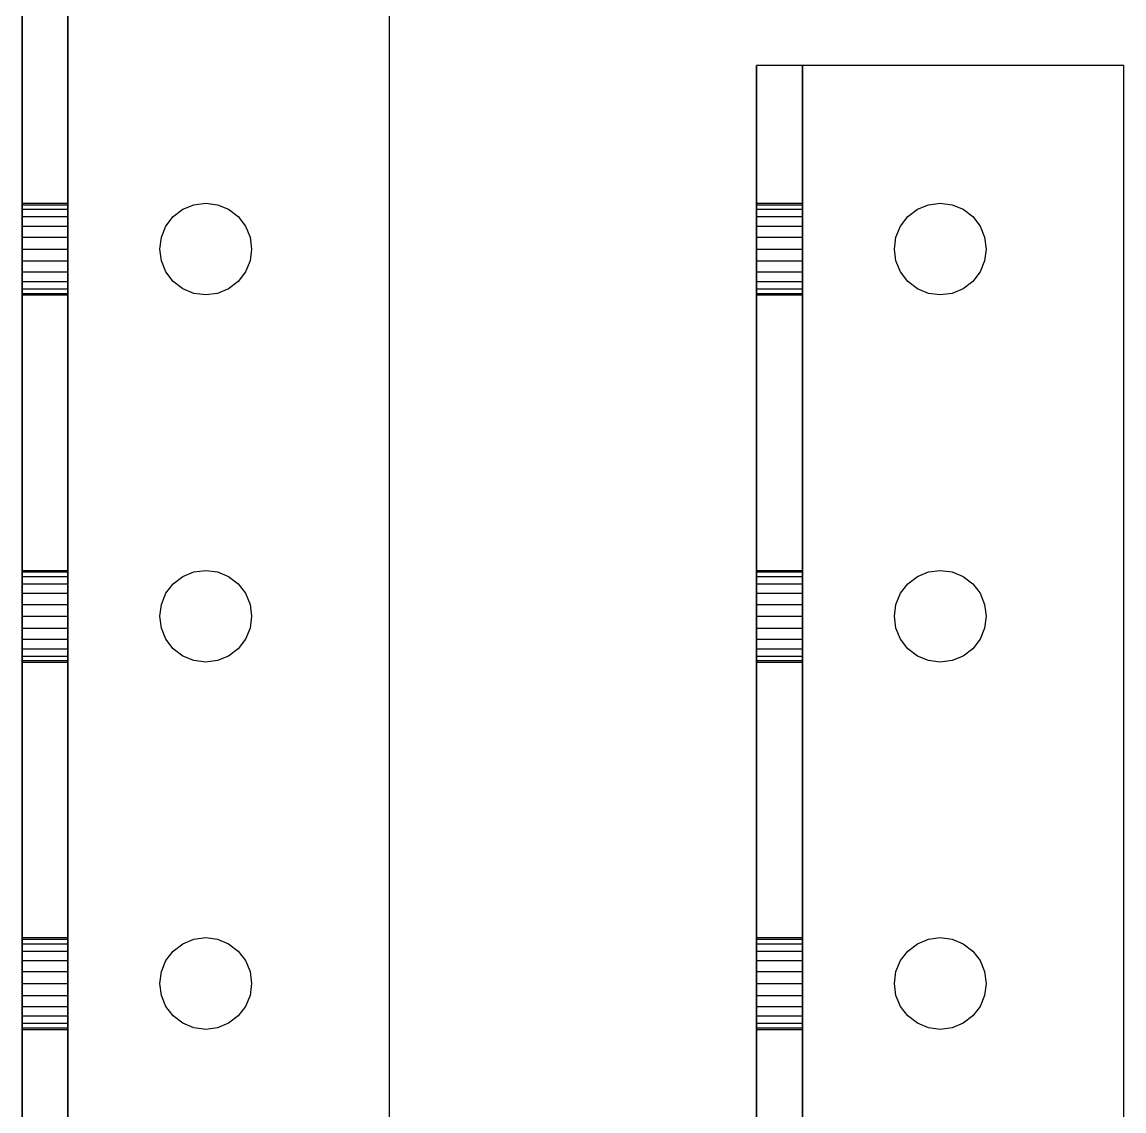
# Model space of a CAD drawing. Header units: metres. Extents: x 0 to 17, y 0 to 24.
# Drawn here: x 0 to 3, y 15.153 to 18.118 of the extents above; entities that cross this region are included whole.
import ezdxf

# ---------------------------------------------------------------- set-up
doc = ezdxf.new("R2010")
doc.units = ezdxf.units.M

msp = doc.modelspace()

# ---------------------------------------------------------------- linework, layer by layer
at = {"layer": 'MY3DLAYER'}
for p, q in [((0, 0, 1), (0, 24, 1)), ((0, 24), (0, 0)), ((0.125, 0, 1), (0.125, 24, 1)), ((0.125, 24, 0.125), (0.125, 0, 0.125)), ((1, 0), (1, 24)), ((1, 0, 0.125), (1, 24, 0.125)), ((2, 18), (2, 0)), ((2, 18, 1), (2, 18)), ((2, 0, 1), (2, 18, 1)), ((3, 18), (2, 18)), ((2.125, 18, 1), (2, 18, 1)), ((2.125, 0, 1), (2.125, 18, 1)), ((2.125, 18, 0.125), (2.125, 0, 0.125)), ((2.125, 18, 1), (2.125, 18, 0.125)), ((3, 18, 0.125), (2.125, 18, 0.125)), ((3, 0), (3, 18)), ((3, 0, 0.125), (3, 18, 0.125)), ((3, 18, 0.125), (3, 18)), ((0, 17.625, 0.5), (0, 17.6207, 0.4676)), ((0, 17.6207, 0.5324), (0, 17.625, 0.5)), ((0, 17.625, 0.5), (0.125, 17.625, 0.5)), ((0, 17.6207, 0.4676), (0, 17.6083, 0.4375)), ((0, 17.6083, 0.5625), (0, 17.6207, 0.5324)), ((0, 17.6207, 0.4676), (0.125, 17.6207, 0.4676)), ((0, 17.6207, 0.5324), (0.125, 17.6207, 0.5324)), ((0.125, 17.6207, 0.5324), (0.125, 17.625, 0.5)), ((0.125, 17.625, 0.5), (0.125, 17.6207, 0.4676)), ((0.125, 17.6083, 0.5625), (0.125, 17.6207, 0.5324)), ((0.125, 17.6207, 0.4676), (0.125, 17.6083, 0.4375)), ((0.4375, 17.6083), (0.4676, 17.6207)), ((0.4375, 17.6083, 0.125), (0.4676, 17.6207, 0.125)), ((0.4676, 17.6207), (0.5, 17.625)), ((0.4676, 17.6207, 0.125), (0.5, 17.625, 0.125)), ((0.4676, 17.6207), (0.4676, 17.6207, 0.125)), ((0.5, 17.625), (0.5324, 17.6207)), ((0.5, 17.625), (0.5, 17.625, 0.125)), ((0.5, 17.625, 0.125), (0.5324, 17.6207, 0.125)), ((0.5324, 17.6207), (0.5324, 17.6207, 0.125)), ((0.5324, 17.6207, 0.125), (0.5625, 17.6083, 0.125)), ((0.5324, 17.6207), (0.5625, 17.6083)), ((2, 17.625, 0.5), (2, 17.6207, 0.4676)), ((2, 17.6207, 0.5324), (2, 17.625, 0.5)), ((2, 17.625, 0.5), (2.125, 17.625, 0.5)), ((2, 17.6207, 0.4676), (2, 17.6083, 0.4375)), ((2, 17.6083, 0.5625), (2, 17.6207, 0.5324)), ((2, 17.6207, 0.4676), (2.125, 17.6207, 0.4676)), ((2, 17.6207, 0.5324), (2.125, 17.6207, 0.5324)), ((2.125, 17.6207, 0.5324), (2.125, 17.625, 0.5)), ((2.125, 17.625, 0.5), (2.125, 17.6207, 0.4676)), ((2.125, 17.6083, 0.5625), (2.125, 17.6207, 0.5324)), ((2.125, 17.6207, 0.4676), (2.125, 17.6083, 0.4375)), ((2.4375, 17.6083), (2.4676, 17.6207)), ((2.4375, 17.6083, 0.125), (2.4676, 17.6207, 0.125)), ((2.4676, 17.6207), (2.5, 17.625)), ((2.4676, 17.6207, 0.125), (2.5, 17.625, 0.125)), ((2.4676, 17.6207), (2.4676, 17.6207, 0.125)), ((2.5, 17.625), (2.5324, 17.6207)), ((2.5, 17.625, 0.125), (2.5324, 17.6207, 0.125)), ((2.5, 17.625), (2.5, 17.625, 0.125)), ((2.5324, 17.6207), (2.5625, 17.6083)), ((2.5324, 17.6207, 0.125), (2.5625, 17.6083, 0.125)), ((2.5324, 17.6207), (2.5324, 17.6207, 0.125)), ((0, 17.6083, 0.4375), (0, 17.5884, 0.4116)), ((0, 17.5884, 0.5884), (0, 17.6083, 0.5625)), ((0, 17.6083, 0.4375), (0.125, 17.6083, 0.4375)), ((0, 17.6083, 0.5625), (0.125, 17.6083, 0.5625)), ((0, 17.5884, 0.4116), (0, 17.5625, 0.3917)), ((0, 17.5625, 0.6083), (0, 17.5884, 0.5884)), ((0, 17.5884, 0.4116), (0.125, 17.5884, 0.4116)), ((0, 17.5884, 0.5884), (0.125, 17.5884, 0.5884)), ((0.125, 17.5884, 0.5884), (0.125, 17.6083, 0.5625)), ((0.125, 17.6083, 0.4375), (0.125, 17.5884, 0.4116)), ((0.125, 17.5625, 0.6083), (0.125, 17.5884, 0.5884)), ((0.125, 17.5884, 0.4116), (0.125, 17.5625, 0.3917)), ((0.3917, 17.5625), (0.4116, 17.5884)), ((0.3917, 17.5625, 0.125), (0.4116, 17.5884, 0.125)), ((0.4116, 17.5884), (0.4375, 17.6083)), ((0.4116, 17.5884, 0.125), (0.4375, 17.6083, 0.125)), ((0.4116, 17.5884), (0.4116, 17.5884, 0.125)), ((0.4375, 17.6083), (0.4375, 17.6083, 0.125)), ((0.5625, 17.6083), (0.5884, 17.5884)), ((0.5625, 17.6083, 0.125), (0.5884, 17.5884, 0.125)), ((0.5625, 17.6083), (0.5625, 17.6083, 0.125)), ((0.5884, 17.5884), (0.5884, 17.5884, 0.125)), ((0.5884, 17.5884), (0.6083, 17.5625)), ((0.5884, 17.5884, 0.125), (0.6083, 17.5625, 0.125)), ((2, 17.6083, 0.4375), (2, 17.5884, 0.4116)), ((2, 17.5884, 0.5884), (2, 17.6083, 0.5625)), ((2, 17.6083, 0.4375), (2.125, 17.6083, 0.4375)), ((2, 17.6083, 0.5625), (2.125, 17.6083, 0.5625)), ((2, 17.5884, 0.4116), (2, 17.5625, 0.3917)), ((2, 17.5625, 0.6083), (2, 17.5884, 0.5884)), ((2, 17.5884, 0.4116), (2.125, 17.5884, 0.4116)), ((2, 17.5884, 0.5884), (2.125, 17.5884, 0.5884)), ((2.125, 17.5884, 0.5884), (2.125, 17.6083, 0.5625)), ((2.125, 17.6083, 0.4375), (2.125, 17.5884, 0.4116)), ((2.125, 17.5625, 0.6083), (2.125, 17.5884, 0.5884)), ((2.125, 17.5884, 0.4116), (2.125, 17.5625, 0.3917)), ((2.3917, 17.5625), (2.4116, 17.5884)), ((2.3917, 17.5625, 0.125), (2.4116, 17.5884, 0.125)), ((2.4116, 17.5884), (2.4375, 17.6083)), ((2.4116, 17.5884, 0.125), (2.4375, 17.6083, 0.125)), ((2.4116, 17.5884), (2.4116, 17.5884, 0.125)), ((2.4375, 17.6083), (2.4375, 17.6083, 0.125)), ((2.5625, 17.6083), (2.5884, 17.5884)), ((2.5625, 17.6083, 0.125), (2.5884, 17.5884, 0.125)), ((2.5625, 17.6083), (2.5625, 17.6083, 0.125)), ((2.5884, 17.5884), (2.6083, 17.5625)), ((2.5884, 17.5884, 0.125), (2.6083, 17.5625, 0.125)), ((2.5884, 17.5884), (2.5884, 17.5884, 0.125)), ((0, 17.5324, 0.6207), (0, 17.5625, 0.6083)), ((0, 17.5625, 0.3917), (0, 17.5324, 0.3793)), ((0, 17.5625, 0.6083), (0.125, 17.5625, 0.6083)), ((0, 17.5625, 0.3917), (0.125, 17.5625, 0.3917)), ((0.125, 17.5324, 0.6207), (0.125, 17.5625, 0.6083)), ((0.125, 17.5625, 0.3917), (0.125, 17.5324, 0.3793)), ((0.3793, 17.5324), (0.3917, 17.5625)), ((0.3793, 17.5324, 0.125), (0.3917, 17.5625, 0.125)), ((0.3917, 17.5625), (0.3917, 17.5625, 0.125)), ((0.6083, 17.5625), (0.6207, 17.5324)), ((0.6083, 17.5625, 0.125), (0.6207, 17.5324, 0.125)), ((0.6083, 17.5625), (0.6083, 17.5625, 0.125)), ((2, 17.5625, 0.3917), (2, 17.5324, 0.3793)), ((2, 17.5324, 0.6207), (2, 17.5625, 0.6083)), ((2, 17.5625, 0.3917), (2.125, 17.5625, 0.3917)), ((2, 17.5625, 0.6083), (2.125, 17.5625, 0.6083)), ((2.125, 17.5324, 0.6207), (2.125, 17.5625, 0.6083)), ((2.125, 17.5625, 0.3917), (2.125, 17.5324, 0.3793)), ((2.3793, 17.5324), (2.3917, 17.5625)), ((2.3793, 17.5324, 0.125), (2.3917, 17.5625, 0.125)), ((2.3917, 17.5625), (2.3917, 17.5625, 0.125)), ((2.6083, 17.5625), (2.6207, 17.5324)), ((2.6083, 17.5625), (2.6083, 17.5625, 0.125)), ((2.6083, 17.5625, 0.125), (2.6207, 17.5324, 0.125)), ((0, 17.5, 0.625), (0, 17.5324, 0.6207)), ((0, 17.5324, 0.3793), (0, 17.5, 0.375)), ((0, 17.5324, 0.3793), (0.125, 17.5324, 0.3793)), ((0, 17.5324, 0.6207), (0.125, 17.5324, 0.6207)), ((0.125, 17.5, 0.625), (0.125, 17.5324, 0.6207)), ((0.125, 17.5324, 0.3793), (0.125, 17.5, 0.375)), ((0.375, 17.5), (0.3793, 17.5324)), ((0.375, 17.5, 0.125), (0.3793, 17.5324, 0.125)), ((0.3793, 17.5324), (0.3793, 17.5324, 0.125)), ((0.6207, 17.5324), (0.625, 17.5)), ((0.6207, 17.5324, 0.125), (0.625, 17.5, 0.125)), ((0.6207, 17.5324), (0.6207, 17.5324, 0.125)), ((2, 17.5324, 0.3793), (2, 17.5, 0.375)), ((2, 17.5, 0.625), (2, 17.5324, 0.6207)), ((2, 17.5324, 0.6207), (2.125, 17.5324, 0.6207)), ((2, 17.5324, 0.3793), (2.125, 17.5324, 0.3793)), ((2.125, 17.5, 0.625), (2.125, 17.5324, 0.6207)), ((2.125, 17.5324, 0.3793), (2.125, 17.5, 0.375)), ((2.375, 17.5), (2.3793, 17.5324)), ((2.375, 17.5, 0.125), (2.3793, 17.5324, 0.125)), ((2.3793, 17.5324), (2.3793, 17.5324, 0.125)), ((2.6207, 17.5324), (2.625, 17.5)), ((2.6207, 17.5324, 0.125), (2.625, 17.5, 0.125)), ((2.6207, 17.5324), (2.6207, 17.5324, 0.125)), ((0, 17.4676, 0.6207), (0, 17.5, 0.625)), ((0, 17.5, 0.375), (0, 17.4676, 0.3793)), ((0, 17.5, 0.375), (0.125, 17.5, 0.375)), ((0, 17.5, 0.625), (0.125, 17.5, 0.625)), ((0.125, 17.4676, 0.6207), (0.125, 17.5, 0.625)), ((0.125, 17.5, 0.375), (0.125, 17.4676, 0.3793)), ((0.3793, 17.4676, 0.125), (0.375, 17.5, 0.125)), ((0.3793, 17.4676), (0.375, 17.5)), ((0.375, 17.5), (0.375, 17.5, 0.125)), ((0.625, 17.5, 0.125), (0.6207, 17.4676, 0.125)), ((0.625, 17.5), (0.6207, 17.4676)), ((0.625, 17.5), (0.625, 17.5, 0.125)), ((2, 17.5, 0.375), (2, 17.4676, 0.3793)), ((2, 17.4676, 0.6207), (2, 17.5, 0.625)), ((2, 17.5, 0.625), (2.125, 17.5, 0.625)), ((2, 17.5, 0.375), (2.125, 17.5, 0.375)), ((2.125, 17.5, 0.375), (2.125, 17.4676, 0.3793)), ((2.125, 17.4676, 0.6207), (2.125, 17.5, 0.625)), ((2.3793, 17.4676), (2.375, 17.5)), ((2.3793, 17.4676, 0.125), (2.375, 17.5, 0.125)), ((2.375, 17.5), (2.375, 17.5, 0.125)), ((2.625, 17.5), (2.6207, 17.4676)), ((2.625, 17.5, 0.125), (2.6207, 17.4676, 0.125)), ((2.625, 17.5), (2.625, 17.5, 0.125)), ((0, 17.4375, 0.6083), (0, 17.4676, 0.6207)), ((0, 17.4676, 0.3793), (0, 17.4375, 0.3917)), ((0, 17.4676, 0.6207), (0.125, 17.4676, 0.6207)), ((0, 17.4676, 0.3793), (0.125, 17.4676, 0.3793)), ((0.125, 17.4375, 0.6083), (0.125, 17.4676, 0.6207)), ((0.125, 17.4676, 0.3793), (0.125, 17.4375, 0.3917)), ((0.3793, 17.4676), (0.3793, 17.4676, 0.125)), ((0.3917, 17.4375, 0.125), (0.3793, 17.4676, 0.125)), ((0.3917, 17.4375), (0.3793, 17.4676)), ((0.6207, 17.4676, 0.125), (0.6083, 17.4375, 0.125)), ((0.6207, 17.4676), (0.6083, 17.4375)), ((0.6207, 17.4676), (0.6207, 17.4676, 0.125)), ((2, 17.4676, 0.3793), (2, 17.4375, 0.3917)), ((2, 17.4375, 0.6083), (2, 17.4676, 0.6207)), ((2, 17.4676, 0.3793), (2.125, 17.4676, 0.3793)), ((2, 17.4676, 0.6207), (2.125, 17.4676, 0.6207)), ((2.125, 17.4676, 0.3793), (2.125, 17.4375, 0.3917)), ((2.125, 17.4375, 0.6083), (2.125, 17.4676, 0.6207)), ((2.3917, 17.4375), (2.3793, 17.4676)), ((2.3793, 17.4676), (2.3793, 17.4676, 0.125)), ((2.3917, 17.4375, 0.125), (2.3793, 17.4676, 0.125)), ((2.6207, 17.4676), (2.6083, 17.4375)), ((2.6207, 17.4676, 0.125), (2.6083, 17.4375, 0.125)), ((2.6207, 17.4676), (2.6207, 17.4676, 0.125)), ((0, 17.4116, 0.5884), (0, 17.4375, 0.6083)), ((0, 17.4375, 0.3917), (0, 17.4116, 0.4116)), ((0, 17.4375, 0.3917), (0.125, 17.4375, 0.3917)), ((0, 17.4375, 0.6083), (0.125, 17.4375, 0.6083)), ((0.125, 17.4116, 0.5884), (0.125, 17.4375, 0.6083)), ((0.125, 17.4375, 0.3917), (0.125, 17.4116, 0.4116)), ((0.3917, 17.4375), (0.3917, 17.4375, 0.125)), ((0.4116, 17.4116, 0.125), (0.3917, 17.4375, 0.125)), ((0.4116, 17.4116), (0.3917, 17.4375)), ((0.6083, 17.4375), (0.5884, 17.4116)), ((0.6083, 17.4375, 0.125), (0.5884, 17.4116, 0.125)), ((0.6083, 17.4375), (0.6083, 17.4375, 0.125)), ((2, 17.4375, 0.3917), (2, 17.4116, 0.4116)), ((2, 17.4116, 0.5884), (2, 17.4375, 0.6083)), ((2, 17.4375, 0.6083), (2.125, 17.4375, 0.6083)), ((2, 17.4375, 0.3917), (2.125, 17.4375, 0.3917)), ((2.125, 17.4375, 0.3917), (2.125, 17.4116, 0.4116)), ((2.125, 17.4116, 0.5884), (2.125, 17.4375, 0.6083)), ((2.4116, 17.4116), (2.3917, 17.4375)), ((2.3917, 17.4375), (2.3917, 17.4375, 0.125)), ((2.4116, 17.4116, 0.125), (2.3917, 17.4375, 0.125)), ((2.6083, 17.4375), (2.5884, 17.4116)), ((2.6083, 17.4375, 0.125), (2.5884, 17.4116, 0.125)), ((2.6083, 17.4375), (2.6083, 17.4375, 0.125)), ((0, 17.3917, 0.5625), (0, 17.4116, 0.5884)), ((0, 17.4116, 0.4116), (0, 17.3917, 0.4375)), ((0, 17.4116, 0.5884), (0.125, 17.4116, 0.5884)), ((0, 17.4116, 0.4116), (0.125, 17.4116, 0.4116)), ((0.125, 17.3917, 0.5625), (0.125, 17.4116, 0.5884)), ((0.125, 17.4116, 0.4116), (0.125, 17.3917, 0.4375)), ((0.4116, 17.4116), (0.4116, 17.4116, 0.125)), ((0.4375, 17.3917, 0.125), (0.4116, 17.4116, 0.125)), ((0.4375, 17.3917), (0.4116, 17.4116)), ((0.5884, 17.4116), (0.5625, 17.3917)), ((0.5884, 17.4116, 0.125), (0.5625, 17.3917, 0.125)), ((0.5884, 17.4116), (0.5884, 17.4116, 0.125)), ((2, 17.4116, 0.4116), (2, 17.3917, 0.4375)), ((2, 17.3917, 0.5625), (2, 17.4116, 0.5884)), ((2, 17.4116, 0.4116), (2.125, 17.4116, 0.4116)), ((2, 17.4116, 0.5884), (2.125, 17.4116, 0.5884)), ((2.125, 17.3917, 0.5625), (2.125, 17.4116, 0.5884)), ((2.125, 17.4116, 0.4116), (2.125, 17.3917, 0.4375)), ((2.4375, 17.3917), (2.4116, 17.4116)), ((2.4116, 17.4116), (2.4116, 17.4116, 0.125)), ((2.4375, 17.3917, 0.125), (2.4116, 17.4116, 0.125)), ((2.5884, 17.4116), (2.5625, 17.3917)), ((2.5884, 17.4116, 0.125), (2.5625, 17.3917, 0.125)), ((2.5884, 17.4116), (2.5884, 17.4116, 0.125)), ((0, 17.3917, 0.4375), (0, 17.3793, 0.4676)), ((0, 17.3793, 0.5324), (0, 17.3917, 0.5625)), ((0, 17.3917, 0.5625), (0.125, 17.3917, 0.5625)), ((0, 17.3917, 0.4375), (0.125, 17.3917, 0.4375)), ((0, 17.3793, 0.4676), (0, 17.375, 0.5)), ((0, 17.375, 0.5), (0, 17.3793, 0.5324)), ((0, 17.3793, 0.5324), (0.125, 17.3793, 0.5324)), ((0, 17.3793, 0.4676), (0.125, 17.3793, 0.4676)), ((0, 17.375, 0.5), (0.125, 17.375, 0.5)), ((0.125, 17.3793, 0.5324), (0.125, 17.3917, 0.5625)), ((0.125, 17.3917, 0.4375), (0.125, 17.3793, 0.4676)), ((0.125, 17.3793, 0.4676), (0.125, 17.375, 0.5)), ((0.125, 17.375, 0.5), (0.125, 17.3793, 0.5324)), ((0.4676, 17.3793), (0.4375, 17.3917)), ((0.4375, 17.3917), (0.4375, 17.3917, 0.125)), ((0.4676, 17.3793, 0.125), (0.4375, 17.3917, 0.125)), ((0.4676, 17.3793), (0.4676, 17.3793, 0.125)), ((0.5, 17.375, 0.125), (0.4676, 17.3793, 0.125)), ((0.5, 17.375), (0.4676, 17.3793)), ((0.5324, 17.3793), (0.5, 17.375)), ((0.5324, 17.3793, 0.125), (0.5, 17.375, 0.125)), ((0.5, 17.375), (0.5, 17.375, 0.125)), ((0.5625, 17.3917), (0.5324, 17.3793)), ((0.5625, 17.3917, 0.125), (0.5324, 17.3793, 0.125)), ((0.5324, 17.3793), (0.5324, 17.3793, 0.125)), ((0.5625, 17.3917), (0.5625, 17.3917, 0.125)), ((2, 17.3917, 0.4375), (2, 17.3793, 0.4676)), ((2, 17.3793, 0.5324), (2, 17.3917, 0.5625)), ((2, 17.3917, 0.4375), (2.125, 17.3917, 0.4375)), ((2, 17.3917, 0.5625), (2.125, 17.3917, 0.5625)), ((2, 17.375, 0.5), (2, 17.3793, 0.5324)), ((2, 17.3793, 0.4676), (2, 17.375, 0.5)), ((2, 17.3793, 0.5324), (2.125, 17.3793, 0.5324)), ((2, 17.3793, 0.4676), (2.125, 17.3793, 0.4676)), ((2, 17.375, 0.5), (2.125, 17.375, 0.5)), ((2.125, 17.3793, 0.5324), (2.125, 17.3917, 0.5625)), ((2.125, 17.3917, 0.4375), (2.125, 17.3793, 0.4676)), ((2.125, 17.3793, 0.4676), (2.125, 17.375, 0.5)), ((2.125, 17.375, 0.5), (2.125, 17.3793, 0.5324)), ((2.4676, 17.3793), (2.4375, 17.3917)), ((2.4676, 17.3793, 0.125), (2.4375, 17.3917, 0.125)), ((2.4375, 17.3917), (2.4375, 17.3917, 0.125)), ((2.5, 17.375), (2.4676, 17.3793)), ((2.4676, 17.3793), (2.4676, 17.3793, 0.125)), ((2.5, 17.375, 0.125), (2.4676, 17.3793, 0.125)), ((2.5324, 17.3793), (2.5, 17.375)), ((2.5324, 17.3793, 0.125), (2.5, 17.375, 0.125)), ((2.5, 17.375), (2.5, 17.375, 0.125)), ((2.5625, 17.3917), (2.5324, 17.3793)), ((2.5625, 17.3917, 0.125), (2.5324, 17.3793, 0.125)), ((2.5324, 17.3793), (2.5324, 17.3793, 0.125)), ((2.5625, 17.3917), (2.5625, 17.3917, 0.125)), ((0, 16.625, 0.5), (0, 16.6207, 0.4676)), ((0, 16.6207, 0.5324), (0, 16.625, 0.5)), ((0, 16.625, 0.5), (0.125, 16.625, 0.5)), ((0, 16.6083, 0.5625), (0, 16.6207, 0.5324)), ((0, 16.6207, 0.4676), (0, 16.6083, 0.4375)), ((0, 16.6207, 0.5324), (0.125, 16.6207, 0.5324)), ((0, 16.6207, 0.4676), (0.125, 16.6207, 0.4676)), ((0.125, 16.6207, 0.5324), (0.125, 16.625, 0.5)), ((0.125, 16.625, 0.5), (0.125, 16.6207, 0.4676)), ((0.125, 16.6083, 0.5625), (0.125, 16.6207, 0.5324)), ((0.125, 16.6207, 0.4676), (0.125, 16.6083, 0.4375)), ((0.4375, 16.6083), (0.4676, 16.6207)), ((0.4375, 16.6083, 0.125), (0.4676, 16.6207, 0.125)), ((0.4676, 16.6207), (0.5, 16.625)), ((0.4676, 16.6207, 0.125), (0.5, 16.625, 0.125)), ((0.4676, 16.6207), (0.4676, 16.6207, 0.125)), ((0.5, 16.625), (0.5, 16.625, 0.125)), ((0.5, 16.625), (0.5324, 16.6207)), ((0.5, 16.625, 0.125), (0.5324, 16.6207, 0.125)), ((0.5324, 16.6207), (0.5625, 16.6083)), ((0.5324, 16.6207, 0.125), (0.5625, 16.6083, 0.125)), ((0.5324, 16.6207), (0.5324, 16.6207, 0.125)), ((2, 16.625, 0.5), (2, 16.6207, 0.4676)), ((2, 16.6207, 0.5324), (2, 16.625, 0.5)), ((2, 16.625, 0.5), (2.125, 16.625, 0.5)), ((2, 16.6207, 0.4676), (2, 16.6083, 0.4375)), ((2, 16.6083, 0.5625), (2, 16.6207, 0.5324)), ((2, 16.6207, 0.4676), (2.125, 16.6207, 0.4676)), ((2, 16.6207, 0.5324), (2.125, 16.6207, 0.5324)), ((2.125, 16.6207, 0.5324), (2.125, 16.625, 0.5)), ((2.125, 16.625, 0.5), (2.125, 16.6207, 0.4676)), ((2.125, 16.6083, 0.5625), (2.125, 16.6207, 0.5324)), ((2.125, 16.6207, 0.4676), (2.125, 16.6083, 0.4375)), ((2.4375, 16.6083), (2.4676, 16.6207)), ((2.4375, 16.6083, 0.125), (2.4676, 16.6207, 0.125)), ((2.4676, 16.6207), (2.5, 16.625)), ((2.4676, 16.6207, 0.125), (2.5, 16.625, 0.125)), ((2.4676, 16.6207), (2.4676, 16.6207, 0.125)), ((2.5, 16.625), (2.5324, 16.6207)), ((2.5, 16.625), (2.5, 16.625, 0.125)), ((2.5, 16.625, 0.125), (2.5324, 16.6207, 0.125)), ((2.5324, 16.6207), (2.5625, 16.6083)), ((2.5324, 16.6207, 0.125), (2.5625, 16.6083, 0.125)), ((2.5324, 16.6207), (2.5324, 16.6207, 0.125)), ((0, 16.6083, 0.4375), (0, 16.5884, 0.4116)), ((0, 16.5884, 0.5884), (0, 16.6083, 0.5625)), ((0, 16.6083, 0.4375), (0.125, 16.6083, 0.4375)), ((0, 16.6083, 0.5625), (0.125, 16.6083, 0.5625)), ((0.125, 16.5884, 0.5884), (0.125, 16.6083, 0.5625)), ((0.125, 16.6083, 0.4375), (0.125, 16.5884, 0.4116)), ((0.4116, 16.5884, 0.125), (0.4375, 16.6083, 0.125)), ((0.4116, 16.5884), (0.4375, 16.6083)), ((0.4375, 16.6083), (0.4375, 16.6083, 0.125)), ((0.5625, 16.6083), (0.5625, 16.6083, 0.125)), ((0.5625, 16.6083), (0.5884, 16.5884)), ((0.5625, 16.6083, 0.125), (0.5884, 16.5884, 0.125)), ((2, 16.6083, 0.4375), (2, 16.5884, 0.4116)), ((2, 16.5884, 0.5884), (2, 16.6083, 0.5625)), ((2, 16.6083, 0.4375), (2.125, 16.6083, 0.4375)), ((2, 16.6083, 0.5625), (2.125, 16.6083, 0.5625)), ((2.125, 16.5884, 0.5884), (2.125, 16.6083, 0.5625)), ((2.125, 16.6083, 0.4375), (2.125, 16.5884, 0.4116)), ((2.4116, 16.5884), (2.4375, 16.6083)), ((2.4116, 16.5884, 0.125), (2.4375, 16.6083, 0.125)), ((2.4375, 16.6083), (2.4375, 16.6083, 0.125)), ((2.5625, 16.6083), (2.5884, 16.5884)), ((2.5625, 16.6083), (2.5625, 16.6083, 0.125)), ((2.5625, 16.6083, 0.125), (2.5884, 16.5884, 0.125)), ((0, 16.5884, 0.4116), (0, 16.5625, 0.3917)), ((0, 16.5625, 0.6083), (0, 16.5884, 0.5884)), ((0, 16.5884, 0.5884), (0.125, 16.5884, 0.5884)), ((0, 16.5884, 0.4116), (0.125, 16.5884, 0.4116)), ((0, 16.5625, 0.3917), (0, 16.5324, 0.3793)), ((0, 16.5324, 0.6207), (0, 16.5625, 0.6083)), ((0, 16.5625, 0.6083), (0.125, 16.5625, 0.6083)), ((0, 16.5625, 0.3917), (0.125, 16.5625, 0.3917)), ((0.125, 16.5625, 0.6083), (0.125, 16.5884, 0.5884)), ((0.125, 16.5884, 0.4116), (0.125, 16.5625, 0.3917)), ((0.125, 16.5324, 0.6207), (0.125, 16.5625, 0.6083)), ((0.125, 16.5625, 0.3917), (0.125, 16.5324, 0.3793)), ((0.3793, 16.5324), (0.3917, 16.5625)), ((0.3793, 16.5324, 0.125), (0.3917, 16.5625, 0.125)), ((0.3917, 16.5625), (0.4116, 16.5884)), ((0.3917, 16.5625, 0.125), (0.4116, 16.5884, 0.125)), ((0.3917, 16.5625), (0.3917, 16.5625, 0.125)), ((0.4116, 16.5884), (0.4116, 16.5884, 0.125)), ((0.5884, 16.5884, 0.125), (0.6083, 16.5625, 0.125)), ((0.5884, 16.5884), (0.5884, 16.5884, 0.125)), ((0.5884, 16.5884), (0.6083, 16.5625)), ((0.6083, 16.5625, 0.125), (0.6207, 16.5324, 0.125)), ((0.6083, 16.5625), (0.6083, 16.5625, 0.125)), ((0.6083, 16.5625), (0.6207, 16.5324)), ((2, 16.5884, 0.4116), (2, 16.5625, 0.3917)), ((2, 16.5625, 0.6083), (2, 16.5884, 0.5884)), ((2, 16.5884, 0.4116), (2.125, 16.5884, 0.4116)), ((2, 16.5884, 0.5884), (2.125, 16.5884, 0.5884)), ((2, 16.5625, 0.3917), (2, 16.5324, 0.3793)), ((2, 16.5324, 0.6207), (2, 16.5625, 0.6083)), ((2, 16.5625, 0.3917), (2.125, 16.5625, 0.3917)), ((2, 16.5625, 0.6083), (2.125, 16.5625, 0.6083)), ((2.125, 16.5625, 0.6083), (2.125, 16.5884, 0.5884)), ((2.125, 16.5884, 0.4116), (2.125, 16.5625, 0.3917)), ((2.125, 16.5324, 0.6207), (2.125, 16.5625, 0.6083)), ((2.125, 16.5625, 0.3917), (2.125, 16.5324, 0.3793)), ((2.3793, 16.5324), (2.3917, 16.5625)), ((2.3793, 16.5324, 0.125), (2.3917, 16.5625, 0.125)), ((2.3917, 16.5625), (2.4116, 16.5884)), ((2.3917, 16.5625, 0.125), (2.4116, 16.5884, 0.125)), ((2.3917, 16.5625), (2.3917, 16.5625, 0.125)), ((2.4116, 16.5884), (2.4116, 16.5884, 0.125)), ((2.5884, 16.5884), (2.6083, 16.5625)), ((2.5884, 16.5884, 0.125), (2.6083, 16.5625, 0.125)), ((2.5884, 16.5884), (2.5884, 16.5884, 0.125)), ((2.6083, 16.5625), (2.6207, 16.5324)), ((2.6083, 16.5625), (2.6083, 16.5625, 0.125)), ((2.6083, 16.5625, 0.125), (2.6207, 16.5324, 0.125)), ((0, 16.5324, 0.3793), (0, 16.5, 0.375)), ((0, 16.5, 0.625), (0, 16.5324, 0.6207)), ((0, 16.5324, 0.6207), (0.125, 16.5324, 0.6207)), ((0, 16.5324, 0.3793), (0.125, 16.5324, 0.3793)), ((0.125, 16.5, 0.625), (0.125, 16.5324, 0.6207)), ((0.125, 16.5324, 0.3793), (0.125, 16.5, 0.375)), ((0.375, 16.5), (0.3793, 16.5324)), ((0.375, 16.5, 0.125), (0.3793, 16.5324, 0.125)), ((0.3793, 16.5324), (0.3793, 16.5324, 0.125)), ((0.6207, 16.5324), (0.625, 16.5)), ((0.6207, 16.5324, 0.125), (0.625, 16.5, 0.125)), ((0.6207, 16.5324), (0.6207, 16.5324, 0.125)), ((2, 16.5324, 0.3793), (2, 16.5, 0.375)), ((2, 16.5, 0.625), (2, 16.5324, 0.6207)), ((2, 16.5324, 0.3793), (2.125, 16.5324, 0.3793)), ((2, 16.5324, 0.6207), (2.125, 16.5324, 0.6207)), ((2.125, 16.5, 0.625), (2.125, 16.5324, 0.6207)), ((2.125, 16.5324, 0.3793), (2.125, 16.5, 0.375)), ((2.375, 16.5), (2.3793, 16.5324)), ((2.375, 16.5, 0.125), (2.3793, 16.5324, 0.125)), ((2.3793, 16.5324), (2.3793, 16.5324, 0.125)), ((2.6207, 16.5324), (2.625, 16.5)), ((2.6207, 16.5324), (2.6207, 16.5324, 0.125)), ((2.6207, 16.5324, 0.125), (2.625, 16.5, 0.125)), ((0, 16.5, 0.375), (0, 16.4676, 0.3793)), ((0, 16.4676, 0.6207), (0, 16.5, 0.625)), ((0, 16.5, 0.625), (0.125, 16.5, 0.625)), ((0, 16.5, 0.375), (0.125, 16.5, 0.375)), ((0.125, 16.4676, 0.6207), (0.125, 16.5, 0.625)), ((0.125, 16.5, 0.375), (0.125, 16.4676, 0.3793)), ((0.375, 16.5), (0.375, 16.5, 0.125)), ((0.3793, 16.4676, 0.125), (0.375, 16.5, 0.125)), ((0.3793, 16.4676), (0.375, 16.5)), ((0.625, 16.5, 0.125), (0.6207, 16.4676, 0.125)), ((0.625, 16.5), (0.6207, 16.4676)), ((0.625, 16.5), (0.625, 16.5, 0.125)), ((2, 16.5, 0.375), (2, 16.4676, 0.3793)), ((2, 16.4676, 0.6207), (2, 16.5, 0.625)), ((2, 16.5, 0.625), (2.125, 16.5, 0.625)), ((2, 16.5, 0.375), (2.125, 16.5, 0.375)), ((2.125, 16.4676, 0.6207), (2.125, 16.5, 0.625)), ((2.125, 16.5, 0.375), (2.125, 16.4676, 0.3793)), ((2.3793, 16.4676), (2.375, 16.5)), ((2.375, 16.5), (2.375, 16.5, 0.125)), ((2.3793, 16.4676, 0.125), (2.375, 16.5, 0.125)), ((2.625, 16.5), (2.6207, 16.4676)), ((2.625, 16.5, 0.125), (2.6207, 16.4676, 0.125)), ((2.625, 16.5), (2.625, 16.5, 0.125)), ((0, 16.4676, 0.3793), (0, 16.4375, 0.3917)), ((0, 16.4375, 0.6083), (0, 16.4676, 0.6207)), ((0, 16.4676, 0.3793), (0.125, 16.4676, 0.3793)), ((0, 16.4676, 0.6207), (0.125, 16.4676, 0.6207)), ((0.125, 16.4375, 0.6083), (0.125, 16.4676, 0.6207)), ((0.125, 16.4676, 0.3793), (0.125, 16.4375, 0.3917)), ((0.3917, 16.4375, 0.125), (0.3793, 16.4676, 0.125)), ((0.3917, 16.4375), (0.3793, 16.4676)), ((0.3793, 16.4676), (0.3793, 16.4676, 0.125)), ((0.6207, 16.4676, 0.125), (0.6083, 16.4375, 0.125)), ((0.6207, 16.4676), (0.6083, 16.4375)), ((0.6207, 16.4676), (0.6207, 16.4676, 0.125)), ((2, 16.4676, 0.3793), (2, 16.4375, 0.3917)), ((2, 16.4375, 0.6083), (2, 16.4676, 0.6207)), ((2, 16.4676, 0.3793), (2.125, 16.4676, 0.3793)), ((2, 16.4676, 0.6207), (2.125, 16.4676, 0.6207)), ((2.125, 16.4375, 0.6083), (2.125, 16.4676, 0.6207)), ((2.125, 16.4676, 0.3793), (2.125, 16.4375, 0.3917)), ((2.3917, 16.4375), (2.3793, 16.4676)), ((2.3917, 16.4375, 0.125), (2.3793, 16.4676, 0.125)), ((2.3793, 16.4676), (2.3793, 16.4676, 0.125)), ((2.6207, 16.4676), (2.6083, 16.4375)), ((2.6207, 16.4676, 0.125), (2.6083, 16.4375, 0.125)), ((2.6207, 16.4676), (2.6207, 16.4676, 0.125)), ((0, 16.4375, 0.3917), (0, 16.4116, 0.4116)), ((0, 16.4116, 0.5884), (0, 16.4375, 0.6083)), ((0, 16.4375, 0.6083), (0.125, 16.4375, 0.6083)), ((0, 16.4375, 0.3917), (0.125, 16.4375, 0.3917)), ((0, 16.4116, 0.5884), (0.125, 16.4116, 0.5884)), ((0, 16.4116, 0.4116), (0, 16.3917, 0.4375)), ((0, 16.3917, 0.5625), (0, 16.4116, 0.5884)), ((0, 16.4116, 0.4116), (0.125, 16.4116, 0.4116)), ((0.125, 16.4116, 0.5884), (0.125, 16.4375, 0.6083)), ((0.125, 16.4375, 0.3917), (0.125, 16.4116, 0.4116)), ((0.125, 16.3917, 0.5625), (0.125, 16.4116, 0.5884)), ((0.125, 16.4116, 0.4116), (0.125, 16.3917, 0.4375)), ((0.4116, 16.4116), (0.3917, 16.4375)), ((0.3917, 16.4375), (0.3917, 16.4375, 0.125)), ((0.4116, 16.4116, 0.125), (0.3917, 16.4375, 0.125)), ((0.4375, 16.3917), (0.4116, 16.4116)), ((0.4116, 16.4116), (0.4116, 16.4116, 0.125)), ((0.4375, 16.3917, 0.125), (0.4116, 16.4116, 0.125)), ((0.5884, 16.4116), (0.5625, 16.3917)), ((0.5884, 16.4116, 0.125), (0.5625, 16.3917, 0.125)), ((0.6083, 16.4375), (0.5884, 16.4116)), ((0.6083, 16.4375, 0.125), (0.5884, 16.4116, 0.125)), ((0.5884, 16.4116), (0.5884, 16.4116, 0.125)), ((0.6083, 16.4375), (0.6083, 16.4375, 0.125)), ((2, 16.4375, 0.3917), (2, 16.4116, 0.4116)), ((2, 16.4116, 0.5884), (2, 16.4375, 0.6083)), ((2, 16.4375, 0.3917), (2.125, 16.4375, 0.3917)), ((2, 16.4375, 0.6083), (2.125, 16.4375, 0.6083)), ((2, 16.4116, 0.4116), (2, 16.3917, 0.4375)), ((2, 16.3917, 0.5625), (2, 16.4116, 0.5884)), ((2, 16.4116, 0.5884), (2.125, 16.4116, 0.5884)), ((2, 16.4116, 0.4116), (2.125, 16.4116, 0.4116)), ((2.125, 16.4116, 0.5884), (2.125, 16.4375, 0.6083)), ((2.125, 16.4375, 0.3917), (2.125, 16.4116, 0.4116)), ((2.125, 16.3917, 0.5625), (2.125, 16.4116, 0.5884)), ((2.125, 16.4116, 0.4116), (2.125, 16.3917, 0.4375)), ((2.4116, 16.4116), (2.3917, 16.4375)), ((2.3917, 16.4375), (2.3917, 16.4375, 0.125)), ((2.4116, 16.4116, 0.125), (2.3917, 16.4375, 0.125)), ((2.4375, 16.3917), (2.4116, 16.4116)), ((2.4116, 16.4116), (2.4116, 16.4116, 0.125)), ((2.4375, 16.3917, 0.125), (2.4116, 16.4116, 0.125)), ((2.5884, 16.4116), (2.5625, 16.3917)), ((2.5884, 16.4116, 0.125), (2.5625, 16.3917, 0.125)), ((2.6083, 16.4375), (2.5884, 16.4116)), ((2.6083, 16.4375, 0.125), (2.5884, 16.4116, 0.125)), ((2.5884, 16.4116), (2.5884, 16.4116, 0.125)), ((2.6083, 16.4375), (2.6083, 16.4375, 0.125)), ((0, 16.3917, 0.4375), (0, 16.3793, 0.4676)), ((0, 16.3793, 0.5324), (0, 16.3917, 0.5625)), ((0, 16.3917, 0.5625), (0.125, 16.3917, 0.5625)), ((0, 16.3917, 0.4375), (0.125, 16.3917, 0.4375)), ((0.125, 16.3793, 0.5324), (0.125, 16.3917, 0.5625)), ((0.125, 16.3917, 0.4375), (0.125, 16.3793, 0.4676)), ((0.4375, 16.3917), (0.4375, 16.3917, 0.125)), ((0.4676, 16.3793), (0.4375, 16.3917)), ((0.4676, 16.3793, 0.125), (0.4375, 16.3917, 0.125)), ((0.5625, 16.3917), (0.5324, 16.3793)), ((0.5625, 16.3917, 0.125), (0.5324, 16.3793, 0.125)), ((0.5625, 16.3917), (0.5625, 16.3917, 0.125)), ((2, 16.3917, 0.4375), (2, 16.3793, 0.4676)), ((2, 16.3793, 0.5324), (2, 16.3917, 0.5625)), ((2, 16.3917, 0.5625), (2.125, 16.3917, 0.5625)), ((2, 16.3917, 0.4375), (2.125, 16.3917, 0.4375)), ((2.125, 16.3793, 0.5324), (2.125, 16.3917, 0.5625)), ((2.125, 16.3917, 0.4375), (2.125, 16.3793, 0.4676)), ((2.4676, 16.3793), (2.4375, 16.3917)), ((2.4676, 16.3793, 0.125), (2.4375, 16.3917, 0.125)), ((2.4375, 16.3917), (2.4375, 16.3917, 0.125)), ((2.5625, 16.3917), (2.5324, 16.3793)), ((2.5625, 16.3917, 0.125), (2.5324, 16.3793, 0.125)), ((2.5625, 16.3917), (2.5625, 16.3917, 0.125)), ((0, 16.375, 0.5), (0, 16.3793, 0.5324)), ((0, 16.3793, 0.4676), (0, 16.375, 0.5)), ((0, 16.3793, 0.5324), (0.125, 16.3793, 0.5324)), ((0, 16.3793, 0.4676), (0.125, 16.3793, 0.4676)), ((0, 16.375, 0.5), (0.125, 16.375, 0.5)), ((0.125, 16.375, 0.5), (0.125, 16.3793, 0.5324)), ((0.125, 16.3793, 0.4676), (0.125, 16.375, 0.5)), ((0.5, 16.375), (0.4676, 16.3793)), ((0.4676, 16.3793), (0.4676, 16.3793, 0.125)), ((0.5, 16.375, 0.125), (0.4676, 16.3793, 0.125)), ((0.5324, 16.3793), (0.5, 16.375)), ((0.5324, 16.3793, 0.125), (0.5, 16.375, 0.125)), ((0.5, 16.375), (0.5, 16.375, 0.125)), ((0.5324, 16.3793), (0.5324, 16.3793, 0.125)), ((2, 16.375, 0.5), (2, 16.3793, 0.5324)), ((2, 16.3793, 0.4676), (2, 16.375, 0.5)), ((2, 16.3793, 0.4676), (2.125, 16.3793, 0.4676)), ((2, 16.3793, 0.5324), (2.125, 16.3793, 0.5324)), ((2, 16.375, 0.5), (2.125, 16.375, 0.5)), ((2.125, 16.375, 0.5), (2.125, 16.3793, 0.5324)), ((2.125, 16.3793, 0.4676), (2.125, 16.375, 0.5)), ((2.5, 16.375), (2.4676, 16.3793)), ((2.5, 16.375, 0.125), (2.4676, 16.3793, 0.125)), ((2.4676, 16.3793), (2.4676, 16.3793, 0.125)), ((2.5324, 16.3793), (2.5, 16.375)), ((2.5324, 16.3793, 0.125), (2.5, 16.375, 0.125)), ((2.5, 16.375), (2.5, 16.375, 0.125)), ((2.5324, 16.3793), (2.5324, 16.3793, 0.125)), ((0, 15.625, 0.5), (0, 15.6207, 0.4676)), ((0, 15.6207, 0.5324), (0, 15.625, 0.5)), ((0, 15.625, 0.5), (0.125, 15.625, 0.5)), ((0, 15.6083, 0.5625), (0, 15.6207, 0.5324)), ((0, 15.6207, 0.4676), (0, 15.6083, 0.4375)), ((0, 15.6207, 0.4676), (0.125, 15.6207, 0.4676)), ((0, 15.6207, 0.5324), (0.125, 15.6207, 0.5324)), ((0, 15.6083, 0.4375), (0, 15.5884, 0.4116)), ((0, 15.5884, 0.5884), (0, 15.6083, 0.5625)), ((0, 15.6083, 0.5625), (0.125, 15.6083, 0.5625)), ((0, 15.6083, 0.4375), (0.125, 15.6083, 0.4375)), ((0.125, 15.6207, 0.5324), (0.125, 15.625, 0.5)), ((0.125, 15.625, 0.5), (0.125, 15.6207, 0.4676)), ((0.125, 15.6083, 0.5625), (0.125, 15.6207, 0.5324)), ((0.125, 15.6207, 0.4676), (0.125, 15.6083, 0.4375)), ((0.125, 15.6083, 0.4375), (0.125, 15.5884, 0.4116)), ((0.125, 15.5884, 0.5884), (0.125, 15.6083, 0.5625)), ((0.4116, 15.5884), (0.4375, 15.6083)), ((0.4116, 15.5884, 0.125), (0.4375, 15.6083, 0.125)), ((0.4375, 15.6083), (0.4676, 15.6207)), ((0.4375, 15.6083, 0.125), (0.4676, 15.6207, 0.125)), ((0.4375, 15.6083), (0.4375, 15.6083, 0.125)), ((0.4676, 15.6207), (0.5, 15.625)), ((0.4676, 15.6207, 0.125), (0.5, 15.625, 0.125)), ((0.4676, 15.6207), (0.4676, 15.6207, 0.125)), ((0.5, 15.625, 0.125), (0.5324, 15.6207, 0.125)), ((0.5, 15.625), (0.5324, 15.6207)), ((0.5, 15.625), (0.5, 15.625, 0.125)), ((0.5324, 15.6207, 0.125), (0.5625, 15.6083, 0.125)), ((0.5324, 15.6207), (0.5625, 15.6083)), ((0.5324, 15.6207), (0.5324, 15.6207, 0.125)), ((0.5625, 15.6083), (0.5884, 15.5884)), ((0.5625, 15.6083, 0.125), (0.5884, 15.5884, 0.125)), ((0.5625, 15.6083), (0.5625, 15.6083, 0.125)), ((2, 15.625, 0.5), (2, 15.6207, 0.4676)), ((2, 15.6207, 0.5324), (2, 15.625, 0.5)), ((2, 15.625, 0.5), (2.125, 15.625, 0.5)), ((2, 15.6207, 0.4676), (2, 15.6083, 0.4375)), ((2, 15.6083, 0.5625), (2, 15.6207, 0.5324)), ((2, 15.6207, 0.4676), (2.125, 15.6207, 0.4676)), ((2, 15.6207, 0.5324), (2.125, 15.6207, 0.5324)), ((2, 15.6083, 0.4375), (2, 15.5884, 0.4116)), ((2, 15.5884, 0.5884), (2, 15.6083, 0.5625)), ((2, 15.6083, 0.4375), (2.125, 15.6083, 0.4375)), ((2, 15.6083, 0.5625), (2.125, 15.6083, 0.5625)), ((2.125, 15.6207, 0.5324), (2.125, 15.625, 0.5)), ((2.125, 15.625, 0.5), (2.125, 15.6207, 0.4676)), ((2.125, 15.6083, 0.5625), (2.125, 15.6207, 0.5324)), ((2.125, 15.6207, 0.4676), (2.125, 15.6083, 0.4375)), ((2.125, 15.5884, 0.5884), (2.125, 15.6083, 0.5625)), ((2.125, 15.6083, 0.4375), (2.125, 15.5884, 0.4116)), ((2.4116, 15.5884), (2.4375, 15.6083)), ((2.4116, 15.5884, 0.125), (2.4375, 15.6083, 0.125)), ((2.4375, 15.6083), (2.4676, 15.6207)), ((2.4375, 15.6083, 0.125), (2.4676, 15.6207, 0.125)), ((2.4375, 15.6083), (2.4375, 15.6083, 0.125)), ((2.4676, 15.6207), (2.5, 15.625)), ((2.4676, 15.6207, 0.125), (2.5, 15.625, 0.125)), ((2.4676, 15.6207), (2.4676, 15.6207, 0.125)), ((2.5, 15.625), (2.5324, 15.6207)), ((2.5, 15.625), (2.5, 15.625, 0.125)), ((2.5, 15.625, 0.125), (2.5324, 15.6207, 0.125)), ((2.5324, 15.6207), (2.5625, 15.6083)), ((2.5324, 15.6207), (2.5324, 15.6207, 0.125)), ((2.5324, 15.6207, 0.125), (2.5625, 15.6083, 0.125)), ((2.5625, 15.6083), (2.5884, 15.5884)), ((2.5625, 15.6083, 0.125), (2.5884, 15.5884, 0.125)), ((2.5625, 15.6083), (2.5625, 15.6083, 0.125)), ((0, 15.5884, 0.4116), (0, 15.5625, 0.3917)), ((0, 15.5625, 0.6083), (0, 15.5884, 0.5884)), ((0, 15.5884, 0.5884), (0.125, 15.5884, 0.5884)), ((0, 15.5884, 0.4116), (0.125, 15.5884, 0.4116)), ((0.125, 15.5884, 0.4116), (0.125, 15.5625, 0.3917)), ((0.125, 15.5625, 0.6083), (0.125, 15.5884, 0.5884)), ((0.3917, 15.5625), (0.4116, 15.5884)), ((0.3917, 15.5625, 0.125), (0.4116, 15.5884, 0.125)), ((0.4116, 15.5884), (0.4116, 15.5884, 0.125)), ((0.5884, 15.5884), (0.5884, 15.5884, 0.125)), ((0.5884, 15.5884), (0.6083, 15.5625)), ((0.5884, 15.5884, 0.125), (0.6083, 15.5625, 0.125)), ((2, 15.5884, 0.4116), (2, 15.5625, 0.3917)), ((2, 15.5625, 0.6083), (2, 15.5884, 0.5884)), ((2, 15.5884, 0.4116), (2.125, 15.5884, 0.4116)), ((2, 15.5884, 0.5884), (2.125, 15.5884, 0.5884)), ((2.125, 15.5625, 0.6083), (2.125, 15.5884, 0.5884)), ((2.125, 15.5884, 0.4116), (2.125, 15.5625, 0.3917)), ((2.3917, 15.5625), (2.4116, 15.5884)), ((2.3917, 15.5625, 0.125), (2.4116, 15.5884, 0.125)), ((2.4116, 15.5884), (2.4116, 15.5884, 0.125)), ((2.5884, 15.5884), (2.6083, 15.5625)), ((2.5884, 15.5884), (2.5884, 15.5884, 0.125)), ((2.5884, 15.5884, 0.125), (2.6083, 15.5625, 0.125)), ((0, 15.5324, 0.6207), (0, 15.5625, 0.6083)), ((0, 15.5625, 0.3917), (0, 15.5324, 0.3793)), ((0, 15.5625, 0.3917), (0.125, 15.5625, 0.3917)), ((0, 15.5625, 0.6083), (0.125, 15.5625, 0.6083)), ((0.125, 15.5625, 0.3917), (0.125, 15.5324, 0.3793)), ((0.125, 15.5324, 0.6207), (0.125, 15.5625, 0.6083)), ((0.3793, 15.5324), (0.3917, 15.5625)), ((0.3793, 15.5324, 0.125), (0.3917, 15.5625, 0.125)), ((0.3917, 15.5625), (0.3917, 15.5625, 0.125)), ((0.6083, 15.5625), (0.6083, 15.5625, 0.125)), ((0.6083, 15.5625, 0.125), (0.6207, 15.5324, 0.125)), ((0.6083, 15.5625), (0.6207, 15.5324)), ((2, 15.5625, 0.3917), (2, 15.5324, 0.3793)), ((2, 15.5324, 0.6207), (2, 15.5625, 0.6083)), ((2, 15.5625, 0.3917), (2.125, 15.5625, 0.3917)), ((2, 15.5625, 0.6083), (2.125, 15.5625, 0.6083)), ((2.125, 15.5324, 0.6207), (2.125, 15.5625, 0.6083)), ((2.125, 15.5625, 0.3917), (2.125, 15.5324, 0.3793)), ((2.3793, 15.5324), (2.3917, 15.5625)), ((2.3793, 15.5324, 0.125), (2.3917, 15.5625, 0.125)), ((2.3917, 15.5625), (2.3917, 15.5625, 0.125)), ((2.6083, 15.5625), (2.6207, 15.5324)), ((2.6083, 15.5625, 0.125), (2.6207, 15.5324, 0.125)), ((2.6083, 15.5625), (2.6083, 15.5625, 0.125)), ((0, 15.5, 0.625), (0, 15.5324, 0.6207)), ((0, 15.5324, 0.3793), (0, 15.5, 0.375)), ((0, 15.5324, 0.6207), (0.125, 15.5324, 0.6207)), ((0, 15.5324, 0.3793), (0.125, 15.5324, 0.3793)), ((0.125, 15.5324, 0.3793), (0.125, 15.5, 0.375)), ((0.125, 15.5, 0.625), (0.125, 15.5324, 0.6207)), ((0.375, 15.5), (0.3793, 15.5324)), ((0.375, 15.5, 0.125), (0.3793, 15.5324, 0.125)), ((0.3793, 15.5324), (0.3793, 15.5324, 0.125)), ((0.6207, 15.5324), (0.6207, 15.5324, 0.125)), ((0.6207, 15.5324), (0.625, 15.5)), ((0.6207, 15.5324, 0.125), (0.625, 15.5, 0.125)), ((2, 15.5324, 0.3793), (2, 15.5, 0.375)), ((2, 15.5, 0.625), (2, 15.5324, 0.6207)), ((2, 15.5324, 0.3793), (2.125, 15.5324, 0.3793)), ((2, 15.5324, 0.6207), (2.125, 15.5324, 0.6207)), ((2.125, 15.5, 0.625), (2.125, 15.5324, 0.6207)), ((2.125, 15.5324, 0.3793), (2.125, 15.5, 0.375)), ((2.375, 15.5), (2.3793, 15.5324)), ((2.375, 15.5, 0.125), (2.3793, 15.5324, 0.125)), ((2.3793, 15.5324), (2.3793, 15.5324, 0.125)), ((2.6207, 15.5324), (2.625, 15.5)), ((2.6207, 15.5324), (2.6207, 15.5324, 0.125)), ((2.6207, 15.5324, 0.125), (2.625, 15.5, 0.125)), ((0, 15.4676, 0.6207), (0, 15.5, 0.625)), ((0, 15.5, 0.375), (0, 15.4676, 0.3793)), ((0, 15.5, 0.625), (0.125, 15.5, 0.625)), ((0, 15.5, 0.375), (0.125, 15.5, 0.375)), ((0.125, 15.4676, 0.6207), (0.125, 15.5, 0.625)), ((0.125, 15.5, 0.375), (0.125, 15.4676, 0.3793)), ((0.3793, 15.4676), (0.375, 15.5)), ((0.375, 15.5), (0.375, 15.5, 0.125)), ((0.3793, 15.4676, 0.125), (0.375, 15.5, 0.125)), ((0.625, 15.5), (0.6207, 15.4676)), ((0.625, 15.5, 0.125), (0.6207, 15.4676, 0.125)), ((0.625, 15.5), (0.625, 15.5, 0.125)), ((2, 15.5, 0.375), (2, 15.4676, 0.3793)), ((2, 15.4676, 0.6207), (2, 15.5, 0.625)), ((2, 15.5, 0.375), (2.125, 15.5, 0.375)), ((2, 15.5, 0.625), (2.125, 15.5, 0.625)), ((2.125, 15.4676, 0.6207), (2.125, 15.5, 0.625)), ((2.125, 15.5, 0.375), (2.125, 15.4676, 0.3793)), ((2.3793, 15.4676), (2.375, 15.5)), ((2.375, 15.5), (2.375, 15.5, 0.125)), ((2.3793, 15.4676, 0.125), (2.375, 15.5, 0.125)), ((2.625, 15.5), (2.6207, 15.4676)), ((2.625, 15.5, 0.125), (2.6207, 15.4676, 0.125)), ((2.625, 15.5), (2.625, 15.5, 0.125)), ((0, 15.4676, 0.6207), (0.125, 15.4676, 0.6207)), ((0, 15.4375, 0.6083), (0, 15.4676, 0.6207)), ((0, 15.4676, 0.3793), (0, 15.4375, 0.3917)), ((0, 15.4676, 0.3793), (0.125, 15.4676, 0.3793)), ((0.125, 15.4375, 0.6083), (0.125, 15.4676, 0.6207)), ((0.125, 15.4676, 0.3793), (0.125, 15.4375, 0.3917)), ((0.3917, 15.4375), (0.3793, 15.4676)), ((0.3793, 15.4676), (0.3793, 15.4676, 0.125)), ((0.3917, 15.4375, 0.125), (0.3793, 15.4676, 0.125)), ((0.6207, 15.4676, 0.125), (0.6083, 15.4375, 0.125)), ((0.6207, 15.4676), (0.6083, 15.4375)), ((0.6207, 15.4676), (0.6207, 15.4676, 0.125)), ((2, 15.4676, 0.3793), (2, 15.4375, 0.3917)), ((2, 15.4375, 0.6083), (2, 15.4676, 0.6207)), ((2, 15.4676, 0.3793), (2.125, 15.4676, 0.3793)), ((2, 15.4676, 0.6207), (2.125, 15.4676, 0.6207)), ((2.125, 15.4375, 0.6083), (2.125, 15.4676, 0.6207)), ((2.125, 15.4676, 0.3793), (2.125, 15.4375, 0.3917)), ((2.3917, 15.4375), (2.3793, 15.4676)), ((2.3793, 15.4676), (2.3793, 15.4676, 0.125)), ((2.3917, 15.4375, 0.125), (2.3793, 15.4676, 0.125)), ((2.6207, 15.4676), (2.6083, 15.4375)), ((2.6207, 15.4676, 0.125), (2.6083, 15.4375, 0.125)), ((2.6207, 15.4676), (2.6207, 15.4676, 0.125)), ((0, 15.4116, 0.5884), (0, 15.4375, 0.6083)), ((0, 15.4375, 0.3917), (0, 15.4116, 0.4116)), ((0, 15.4375, 0.6083), (0.125, 15.4375, 0.6083)), ((0, 15.4375, 0.3917), (0.125, 15.4375, 0.3917)), ((0.125, 15.4116, 0.5884), (0.125, 15.4375, 0.6083)), ((0.125, 15.4375, 0.3917), (0.125, 15.4116, 0.4116)), ((0.4116, 15.4116), (0.3917, 15.4375)), ((0.3917, 15.4375), (0.3917, 15.4375, 0.125)), ((0.4116, 15.4116, 0.125), (0.3917, 15.4375, 0.125)), ((0.6083, 15.4375, 0.125), (0.5884, 15.4116, 0.125)), ((0.6083, 15.4375), (0.5884, 15.4116)), ((0.6083, 15.4375), (0.6083, 15.4375, 0.125)), ((2, 15.4375, 0.3917), (2, 15.4116, 0.4116)), ((2, 15.4116, 0.5884), (2, 15.4375, 0.6083)), ((2, 15.4375, 0.6083), (2.125, 15.4375, 0.6083)), ((2, 15.4375, 0.3917), (2.125, 15.4375, 0.3917)), ((2.125, 15.4116, 0.5884), (2.125, 15.4375, 0.6083)), ((2.125, 15.4375, 0.3917), (2.125, 15.4116, 0.4116)), ((2.4116, 15.4116), (2.3917, 15.4375)), ((2.4116, 15.4116, 0.125), (2.3917, 15.4375, 0.125)), ((2.3917, 15.4375), (2.3917, 15.4375, 0.125)), ((2.6083, 15.4375), (2.5884, 15.4116)), ((2.6083, 15.4375, 0.125), (2.5884, 15.4116, 0.125)), ((2.6083, 15.4375), (2.6083, 15.4375, 0.125)), ((0, 15.4116, 0.4116), (0, 15.3917, 0.4375)), ((0, 15.3917, 0.5625), (0, 15.4116, 0.5884)), ((0, 15.4116, 0.5884), (0.125, 15.4116, 0.5884)), ((0, 15.4116, 0.4116), (0.125, 15.4116, 0.4116)), ((0, 15.3917, 0.4375), (0, 15.3793, 0.4676)), ((0, 15.3793, 0.5324), (0, 15.3917, 0.5625)), ((0, 15.3917, 0.4375), (0.125, 15.3917, 0.4375)), ((0, 15.3917, 0.5625), (0.125, 15.3917, 0.5625)), ((0.125, 15.3917, 0.5625), (0.125, 15.4116, 0.5884)), ((0.125, 15.4116, 0.4116), (0.125, 15.3917, 0.4375)), ((0.125, 15.3917, 0.4375), (0.125, 15.3793, 0.4676)), ((0.125, 15.3793, 0.5324), (0.125, 15.3917, 0.5625)), ((0.4375, 15.3917), (0.4116, 15.4116)), ((0.4116, 15.4116), (0.4116, 15.4116, 0.125)), ((0.4375, 15.3917, 0.125), (0.4116, 15.4116, 0.125)), ((0.4375, 15.3917), (0.4375, 15.3917, 0.125)), ((0.4676, 15.3793), (0.4375, 15.3917)), ((0.4676, 15.3793, 0.125), (0.4375, 15.3917, 0.125)), ((0.5625, 15.3917), (0.5324, 15.3793)), ((0.5625, 15.3917, 0.125), (0.5324, 15.3793, 0.125)), ((0.5884, 15.4116, 0.125), (0.5625, 15.3917, 0.125)), ((0.5884, 15.4116), (0.5625, 15.3917)), ((0.5625, 15.3917), (0.5625, 15.3917, 0.125)), ((0.5884, 15.4116), (0.5884, 15.4116, 0.125)), ((2, 15.4116, 0.4116), (2, 15.3917, 0.4375)), ((2, 15.3917, 0.5625), (2, 15.4116, 0.5884)), ((2, 15.4116, 0.4116), (2.125, 15.4116, 0.4116)), ((2, 15.4116, 0.5884), (2.125, 15.4116, 0.5884)), ((2, 15.3793, 0.5324), (2, 15.3917, 0.5625)), ((2, 15.3917, 0.4375), (2, 15.3793, 0.4676)), ((2, 15.3917, 0.4375), (2.125, 15.3917, 0.4375)), ((2, 15.3917, 0.5625), (2.125, 15.3917, 0.5625)), ((2.125, 15.3917, 0.5625), (2.125, 15.4116, 0.5884)), ((2.125, 15.4116, 0.4116), (2.125, 15.3917, 0.4375)), ((2.125, 15.3793, 0.5324), (2.125, 15.3917, 0.5625)), ((2.125, 15.3917, 0.4375), (2.125, 15.3793, 0.4676)), ((2.4375, 15.3917), (2.4116, 15.4116)), ((2.4116, 15.4116), (2.4116, 15.4116, 0.125)), ((2.4375, 15.3917, 0.125), (2.4116, 15.4116, 0.125)), ((2.4676, 15.3793), (2.4375, 15.3917)), ((2.4375, 15.3917), (2.4375, 15.3917, 0.125)), ((2.4676, 15.3793, 0.125), (2.4375, 15.3917, 0.125)), ((2.5625, 15.3917), (2.5324, 15.3793)), ((2.5625, 15.3917, 0.125), (2.5324, 15.3793, 0.125)), ((2.5884, 15.4116), (2.5625, 15.3917)), ((2.5884, 15.4116, 0.125), (2.5625, 15.3917, 0.125)), ((2.5625, 15.3917), (2.5625, 15.3917, 0.125)), ((2.5884, 15.4116), (2.5884, 15.4116, 0.125)), ((0, 15.375, 0.5), (0, 15.3793, 0.5324)), ((0, 15.3793, 0.4676), (0, 15.375, 0.5)), ((0, 15.3793, 0.4676), (0.125, 15.3793, 0.4676)), ((0, 15.3793, 0.5324), (0.125, 15.3793, 0.5324)), ((0, 15.375, 0.5), (0.125, 15.375, 0.5)), ((0.125, 15.3793, 0.4676), (0.125, 15.375, 0.5)), ((0.125, 15.375, 0.5), (0.125, 15.3793, 0.5324)), ((0.5, 15.375, 0.125), (0.4676, 15.3793, 0.125)), ((0.4676, 15.3793), (0.4676, 15.3793, 0.125)), ((0.5, 15.375), (0.4676, 15.3793)), ((0.5324, 15.3793), (0.5, 15.375)), ((0.5324, 15.3793, 0.125), (0.5, 15.375, 0.125)), ((0.5, 15.375), (0.5, 15.375, 0.125)), ((0.5324, 15.3793), (0.5324, 15.3793, 0.125)), ((2, 15.375, 0.5), (2, 15.3793, 0.5324)), ((2, 15.3793, 0.4676), (2, 15.375, 0.5)), ((2, 15.3793, 0.5324), (2.125, 15.3793, 0.5324)), ((2, 15.3793, 0.4676), (2.125, 15.3793, 0.4676)), ((2, 15.375, 0.5), (2.125, 15.375, 0.5)), ((2.125, 15.375, 0.5), (2.125, 15.3793, 0.5324)), ((2.125, 15.3793, 0.4676), (2.125, 15.375, 0.5)), ((2.5, 15.375), (2.4676, 15.3793)), ((2.4676, 15.3793), (2.4676, 15.3793, 0.125)), ((2.5, 15.375, 0.125), (2.4676, 15.3793, 0.125)), ((2.5324, 15.3793), (2.5, 15.375)), ((2.5324, 15.3793, 0.125), (2.5, 15.375, 0.125)), ((2.5, 15.375), (2.5, 15.375, 0.125)), ((2.5324, 15.3793), (2.5324, 15.3793, 0.125))]:
    msp.add_line(p, q, dxfattribs=at)

doc.saveas('drawing.dxf')
